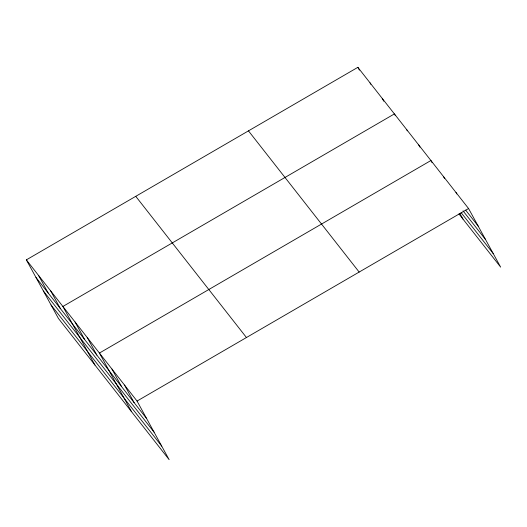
<?xml version="1.0" encoding="UTF-8"?>
<svg xmlns="http://www.w3.org/2000/svg" width="527" height="527" viewBox="0 0 527 527"><rect width="100%" height="100%" fill="white"/><g stroke="black" fill="none" stroke-linecap="round" stroke-linejoin="round"><path stroke-width="0.79" d="M26.35 259.87L137.053 401.06L169.134 459.669L58.438 318.473L26.35 259.87L357.866 67.331L468.562 208.527L500.65 267.13L458.951 213.949M137.053 401.06L468.562 208.527M465.651 210.115L478.193 226.116M463.022 210.846L485.604 239.653M461.125 212.631L493.239 253.599M248.467 130.867L359.164 272.064M135.749 196.334L246.452 337.524M35.981 277.459L146.684 418.655M43.392 290.996L154.088 432.186M51.027 304.942L161.723 446.132M456.02 192.52L456.79 193.929M443.471 176.519L444.63 178.633M432.081 162.632L430.928 160.518L99.412 353.057L131.5 411.666M459.893 213.428L463.009 219.127M418.748 144.984L419.907 147.099M406.574 129.458L407.345 130.861M395.164 115.334L394.394 113.924L62.884 306.464L94.965 365.073M382.22 98.391L383.761 101.21M370.04 82.864L370.81 84.267M357.866 67.331L359.407 70.144M124.504 385.059L134.135 402.654M111.961 369.058L121.585 386.647M87.238 337.524L96.863 355.119M75.058 321.997L84.689 339.586M50.704 290.93L60.335 308.519M38.53 275.397L48.155 292.992"/></g></svg>
